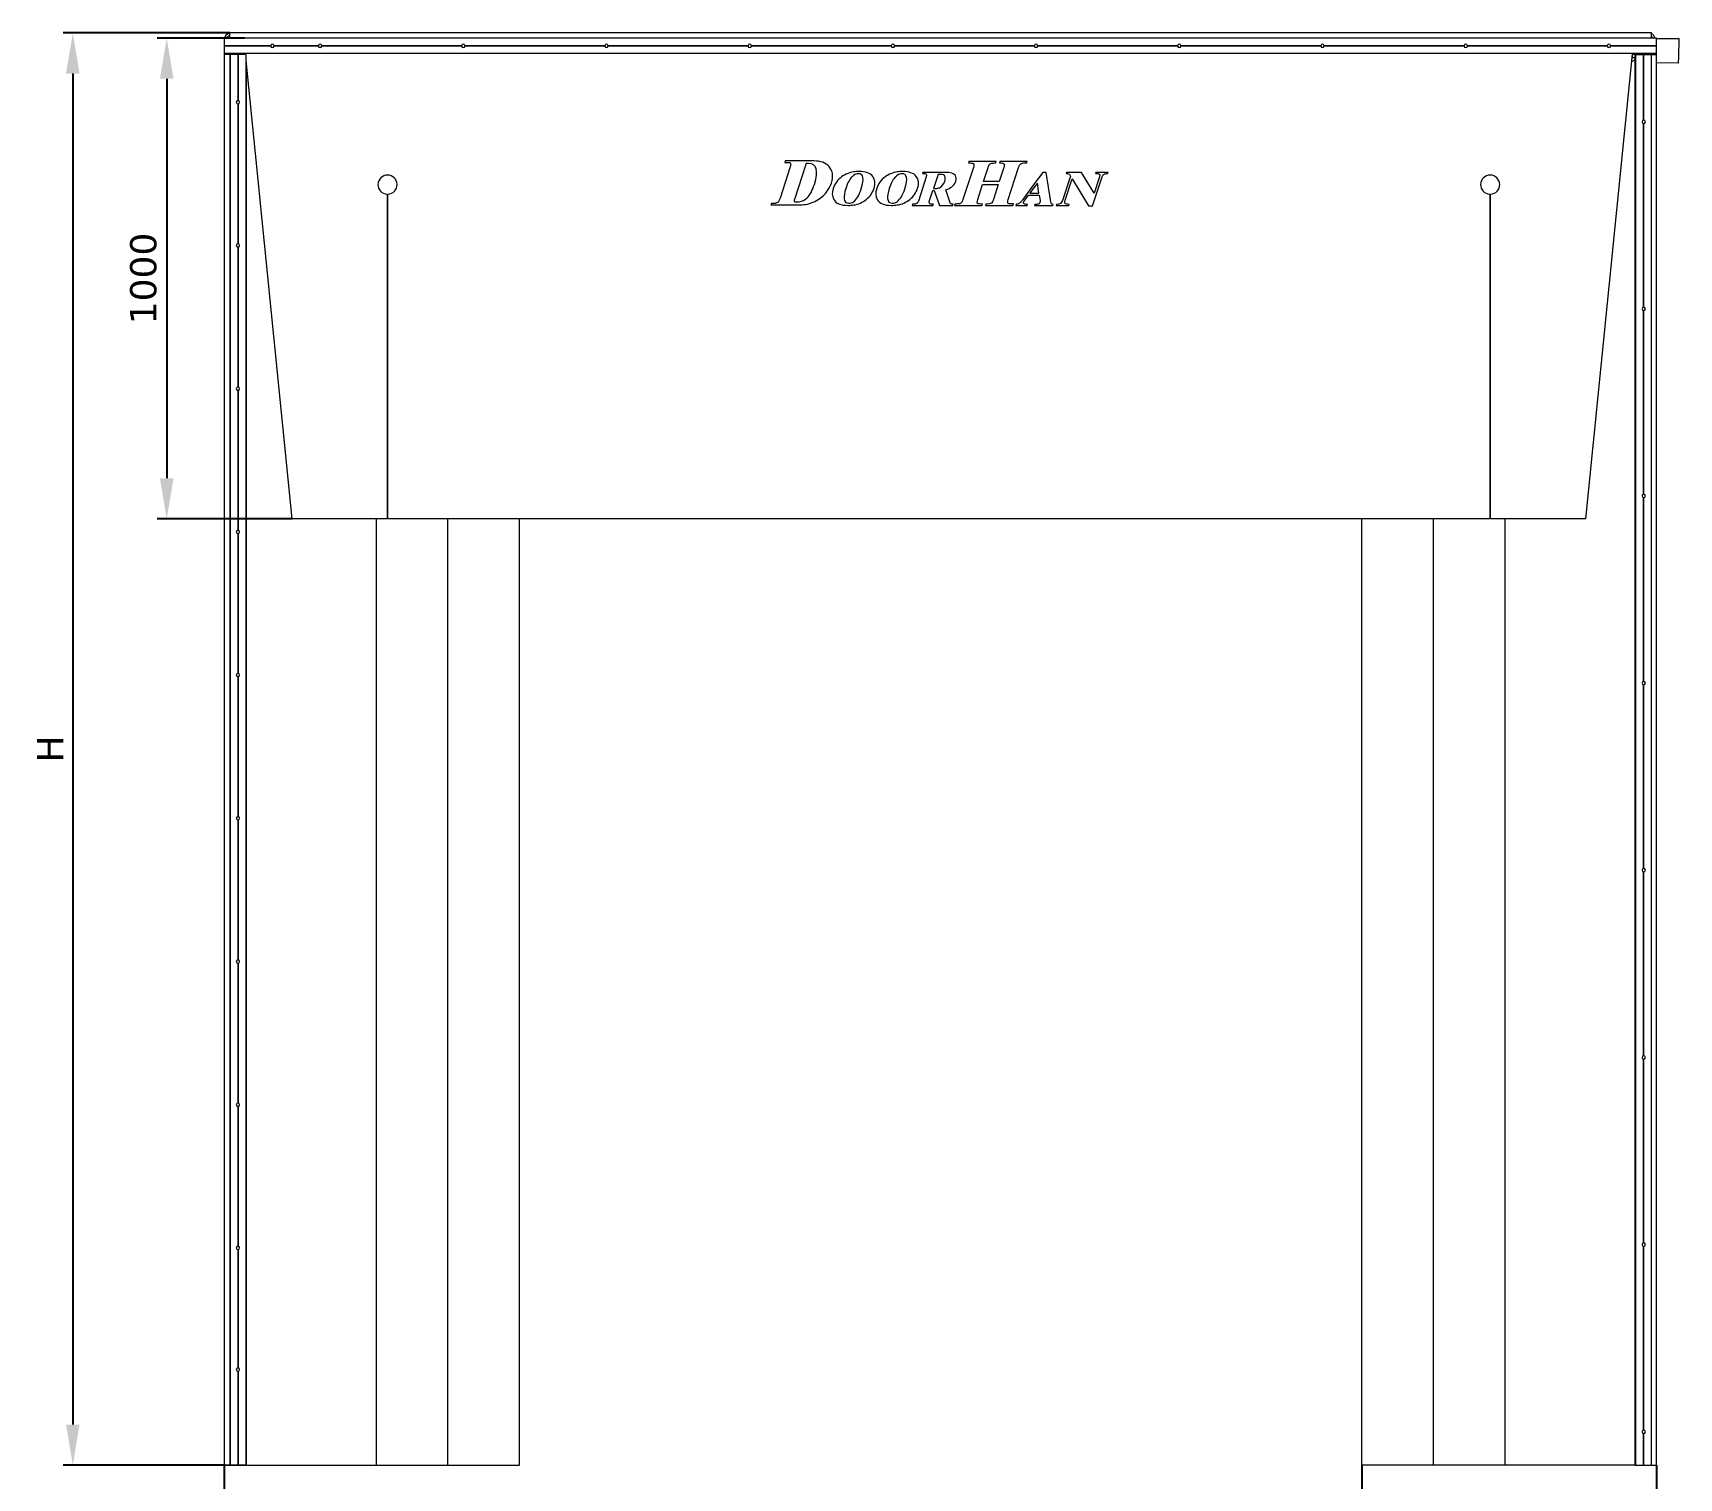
# Model space of a CAD drawing. Header units: millimetres. Extents: x 28932 to 35892, y -771 to 3945.
# Drawn here: x 28972 to 32421, y 783 to 3810 of the extents above; entities that cross this region are included whole.
import ezdxf

# ---------------------------------------------------------------- set-up
doc = ezdxf.new("R2010")
doc.units = ezdxf.units.MM
doc.linetypes.add('K5LT_BASIC', pattern=[0])
doc.layers.add('Системный слой', color=7, linetype='Continuous')
doc.styles.get("Standard").update_dxf_attribs({"font": 'verdana.TTF'})
doc.dimstyles.new('ISO-25', dxfattribs={"dimtxt": 80, "dimasz": 85, "dimexe": 20, "dimexo": 0, "dimgap": 20, "dimtad": 1, "dimtxsty": 'Standard', "dimcen": 2.5, "dimadec": 0, "dimazin": 0, "dimtfac": 1, "dimtmove": 0, "dimatfit": 3, "dimfxl": 1, "dimarcsym": 0})

# ---------------------------------------------------------------- blocks, each defined once
blk = doc.blocks.new('*D42')
at = {"color": 0, "lineweight": -2}
for p, q in [((29385.1, 3810.3), (29035.9, 3810.3)), ((29055.9, 3725.3), (29055.9, 895.3)), ((29373.1, 810.3), (29035.9, 810.3))]:
    blk.add_line(p, q, dxfattribs=at)
at = {"color": 0}
for points in [[(29070.1, 3725.3), (29041.7, 3725.3), (29055.9, 3810.3)], [(29041.7, 895.3), (29070.1, 895.3), (29055.9, 810.3)]]:
    blk.add_solid(points, dxfattribs=at)
at = {"layer": 'Defpoints', "color": 0}
for p in [(29385.1, 3810.3), (29055.9, 810.3), (29373.1, 810.3)]:
    blk.add_point(p, dxfattribs=at)
at = {"color": 0, "ltscale": 100, "insert": (29008.4, 2310.3), "char_height": 55, "attachment_point": 5, "rotation": 90}
blk.add_mtext('H', dxfattribs=at)
blk = doc.blocks.new('*D43')
at = {"color": 0, "lineweight": -2}
for p, q in [((29373.2, 810.3), (29373.2, 445.2)), ((32373.9, 810.3), (32373.9, 445.2)), ((29458.2, 465.2), (32288.9, 465.2))]:
    blk.add_line(p, q, dxfattribs=at)
at = {"color": 0}
for points in [[(29458.2, 479.4), (29458.2, 451), (29373.2, 465.2)], [(32288.9, 451), (32288.9, 479.4), (32373.9, 465.2)]]:
    blk.add_solid(points, dxfattribs=at)
at = {"layer": 'Defpoints', "color": 0}
for p in [(29373.2, 810.3), (32373.9, 810.3), (32373.9, 465.2)]:
    blk.add_point(p, dxfattribs=at)
at = {"color": 0, "ltscale": 100, "insert": (30873.6, 512.7), "char_height": 55, "attachment_point": 5}
blk.add_mtext('W', dxfattribs=at)
blk = doc.blocks.new('*D44')
at = {"color": 0, "lineweight": -2}
for p, q in [((31756.1, 810.3), (31756.1, 613.7)), ((32373.9, 810.3), (32373.9, 613.7)), ((32288.9, 633.7), (31841.1, 633.7))]:
    blk.add_line(p, q, dxfattribs=at)
at = {"color": 0}
for points in [[(31841.1, 647.8), (31841.1, 619.5), (31756.1, 633.7)], [(32288.9, 619.5), (32288.9, 647.8), (32373.9, 633.7)]]:
    blk.add_solid(points, dxfattribs=at)
at = {"layer": 'Defpoints', "color": 0}
for p in [(31756.1, 810.3), (32373.9, 810.3), (31756.1, 633.7)]:
    blk.add_point(p, dxfattribs=at)
at = {"color": 0, "ltscale": 100, "insert": (32065, 682.3), "char_height": 55, "attachment_point": 5}
blk.add_mtext('600', dxfattribs=at)
blk = doc.blocks.new('*D45')
at = {"color": 0, "lineweight": -2}
for p, q in [((29415.4, 3799.5), (29232.6, 3799.5)), ((29252.6, 3714.5), (29252.6, 2877.5)), ((29515.1, 2792.5), (29232.6, 2792.5))]:
    blk.add_line(p, q, dxfattribs=at)
at = {"color": 0}
for points in [[(29266.8, 3714.5), (29238.4, 3714.5), (29252.6, 3799.5)], [(29238.4, 2877.5), (29266.8, 2877.5), (29252.6, 2792.5)]]:
    blk.add_solid(points, dxfattribs=at)
at = {"layer": 'Defpoints', "color": 0}
for p in [(29415.4, 3799.5), (29252.6, 2792.5), (29515.1, 2792.5)]:
    blk.add_point(p, dxfattribs=at)
at = {"color": 0, "ltscale": 100, "insert": (29203.9, 3296), "char_height": 55, "attachment_point": 5, "rotation": 90}
blk.add_mtext('1000', dxfattribs=at)

msp = doc.modelspace()

# ---------------------------------------------------------------- linework, layer by layer
at = {"layer": 'Системный слой', "color": 5, "linetype": 'K5LT_BASIC', "lineweight": 20, "true_color": 0x0000ff}
for p, q in [((29373.232, 3798.352), (29373.232, 810.352)), ((32373.932, 3799.548), (29373.932, 3799.548)), ((29373.932, 3799.184), (29373.932, 3799.548)), ((29373.932, 3790.637), (29373.932, 3799.184)), ((29385.132, 3808.852), (29383.732, 3808.852)), ((29385.132, 3803.852), (29383.732, 3803.852)), ((29385.132, 3803.851), (29383.732, 3803.851)), ((32362.732, 3810.347), (29385.132, 3810.347)), ((32362.732, 3810.347), (29385.132, 3810.347)), ((29385.132, 3810.344), (29385.132, 3810.347)), ((32362.932, 3810.344), (29385.132, 3810.344)), ((29385.132, 3810.21), (29385.132, 3810.344)), ((32362.932, 3810.344), (29385.132, 3810.344)), ((29385.132, 3804.148), (29385.132, 3810.21)), ((29385.132, 3800.048), (29385.132, 3804.148)), ((29385.132, 3799.548), (29385.132, 3800.048)), ((32362.932, 3799.548), (29385.132, 3799.548)), ((32362.732, 3810.344), (32362.732, 3810.347)), ((32362.932, 3810.21), (32362.932, 3810.344)), ((32362.932, 3804.148), (32362.932, 3810.21)), ((32362.932, 3800.048), (32362.932, 3804.148)), ((32362.932, 3799.548), (32362.932, 3800.048)), ((32373.932, 3799.184), (32373.932, 3799.548)), ((32373.932, 3790.637), (32373.932, 3799.184)), ((32373.932, 3798.351), (32420.897, 3798.351)), ((32420.232, 3759.851), (32420.897, 3798.351)), ((29373.932, 3790.034), (29373.932, 3790.637)), ((29373.932, 3789.748), (29373.932, 3790.034)), ((29373.932, 3789.561), (29373.932, 3789.748)), ((29373.932, 3783.498), (29373.932, 3789.561)), ((29373.932, 3783.198), (29373.932, 3783.498)), ((29470.445, 3783.498), (29373.932, 3783.498)), ((29470.432, 3783.198), (29373.932, 3783.198)), ((29373.932, 3782.898), (29373.932, 3783.198)), ((29373.932, 3776.836), (29373.932, 3782.898)), ((29470.445, 3782.898), (29373.932, 3782.898)), ((29373.932, 3776.649), (29373.932, 3776.836)), ((29373.932, 3776.341), (29373.932, 3776.649)), ((29373.932, 3775.803), (29373.932, 3776.341)), ((29373.932, 3767.061), (29373.932, 3775.803)), ((29373.932, 3765.548), (29373.932, 3767.061)), ((32373.932, 3767.061), (29373.932, 3767.061)), ((29417.832, 3765.548), (29373.932, 3765.548)), ((29373.936, 810.348), (29373.936, 3765.148)), ((29374.07, 3765.148), (29373.936, 3765.148)), ((29380.132, 3765.148), (29374.07, 3765.148)), ((29378.232, 3765.148), (29378.232, 3765.548)), ((29384.232, 3765.148), (29380.132, 3765.148)), ((29384.732, 3765.148), (29384.232, 3765.148)), ((29384.732, 3765.148), (29384.732, 810.348)), ((29385.532, 3765.148), (29384.732, 3765.148)), ((29385.132, 3765.148), (29385.132, 3765.548)), ((29385.896, 3765.148), (29385.532, 3765.148)), ((29385.532, 3765.148), (29385.532, 810.348)), ((29394.443, 3765.148), (29385.896, 3765.148)), ((29391.732, 3765.348), (29391.732, 3765.148)), ((29392.212, 3765.148), (29391.732, 3765.348)), ((29395.046, 3765.148), (29394.443, 3765.148)), ((29395.332, 3765.148), (29395.046, 3765.148)), ((29395.519, 3765.148), (29395.332, 3765.148)), ((29401.582, 3765.148), (29395.519, 3765.148)), ((29401.582, 3765.148), (29401.582, 3668.635)), ((29401.882, 3765.148), (29401.582, 3765.148)), ((29401.882, 3765.148), (29401.882, 3668.648)), ((29402.182, 3765.148), (29401.882, 3765.148)), ((29402.182, 3765.148), (29402.182, 3668.635)), ((29408.244, 3765.148), (29402.182, 3765.148)), ((29408.431, 3765.148), (29408.244, 3765.148)), ((29408.739, 3765.148), (29408.431, 3765.148)), ((29409.277, 3765.148), (29408.739, 3765.148)), ((29418.019, 3765.148), (29409.277, 3765.148)), ((29417.872, 3765.148), (29417.832, 3765.548)), ((29418.019, 3765.148), (29418.019, 810.348)), ((29570.445, 3783.498), (29477.419, 3783.498)), ((29570.445, 3782.898), (29477.419, 3782.898)), ((29570.432, 3783.198), (29477.432, 3783.198)), ((29870.445, 3783.498), (29577.419, 3783.498)), ((29870.445, 3782.898), (29577.419, 3782.898)), ((29870.432, 3783.198), (29577.432, 3783.198)), ((30170.445, 3783.498), (29877.419, 3783.498)), ((30170.445, 3782.898), (29877.419, 3782.898)), ((30170.432, 3783.198), (29877.432, 3783.198)), ((30470.445, 3783.498), (30177.419, 3783.498)), ((30470.445, 3782.898), (30177.419, 3782.898)), ((30470.432, 3783.198), (30177.432, 3783.198)), ((30770.445, 3783.498), (30477.419, 3783.498)), ((30770.445, 3782.898), (30477.419, 3782.898)), ((30770.432, 3783.198), (30477.432, 3783.198)), ((31070.445, 3783.498), (30777.419, 3783.498)), ((31070.445, 3782.898), (30777.419, 3782.898)), ((31070.432, 3783.198), (30777.432, 3783.198)), ((31370.445, 3783.498), (31077.419, 3783.498)), ((31370.445, 3782.898), (31077.419, 3782.898)), ((31370.432, 3783.198), (31077.432, 3783.198)), ((31670.445, 3783.498), (31377.419, 3783.498)), ((31670.445, 3782.898), (31377.419, 3782.898)), ((31670.432, 3783.198), (31377.432, 3783.198)), ((31970.445, 3783.498), (31677.419, 3783.498)), ((31970.445, 3782.898), (31677.419, 3782.898)), ((31970.432, 3783.198), (31677.432, 3783.198)), ((32270.445, 3783.498), (31977.419, 3783.498)), ((32270.445, 3782.898), (31977.419, 3782.898)), ((32270.432, 3783.198), (31977.432, 3783.198)), ((32322.432, 3765.548), (32225.132, 2792.548)), ((32373.932, 3783.498), (32277.419, 3783.498)), ((32373.932, 3782.898), (32277.419, 3782.898)), ((32373.932, 3783.198), (32277.432, 3783.198)), ((32322.392, 3765.148), (32322.732, 3765.148)), ((32355.653, 3765.148), (32322.392, 3765.148)), ((32355.653, 3765.148), (32322.392, 3765.148)), ((32355.653, 3765.148), (32322.392, 3765.148)), ((32373.932, 3765.548), (32322.432, 3765.548)), ((32322.732, 3765.148), (32322.732, 3759.148)), ((32322.732, 3759.148), (32328.732, 3759.148)), ((32328.732, 3753.931), (32328.732, 3765.148)), ((32328.732, 3765.148), (32329.132, 3765.148)), ((32328.732, 3753.931), (32328.732, 3765.148)), ((32328.732, 3759.148), (32328.732, 3753.931)), ((32329.132, 3765.148), (32330.645, 3765.148)), ((32329.132, 810.348), (32329.132, 3765.148)), ((32330.645, 3765.148), (32339.387, 3765.148)), ((32330.645, 810.348), (32330.645, 3765.148)), ((32339.387, 3765.148), (32339.925, 3765.148)), ((32339.925, 3765.148), (32340.232, 3765.148)), ((32340.232, 3765.148), (32340.419, 3765.148)), ((32340.419, 3765.148), (32346.482, 3765.148)), ((32346.482, 3765.148), (32346.782, 3765.148)), ((32346.482, 3627.835), (32346.482, 3765.148)), ((32346.782, 3627.848), (32346.782, 3765.148)), ((32346.782, 3765.148), (32347.082, 3765.148)), ((32347.082, 3627.835), (32347.082, 3765.148)), ((32347.082, 3765.148), (32353.144, 3765.148)), ((32353.144, 3765.148), (32353.331, 3765.148)), ((32353.331, 3765.148), (32353.618, 3765.148)), ((32353.618, 3765.148), (32354.221, 3765.148)), ((32354.221, 3765.148), (32362.768, 3765.148)), ((32355.652, 3765.148), (32356.132, 3765.348)), ((32356.132, 3765.348), (32356.132, 3765.148)), ((32362.932, 3765.148), (32356.132, 3765.148)), ((32362.932, 3765.148), (32356.132, 3765.148)), ((32362.932, 3765.148), (32356.132, 3765.148)), ((32362.768, 3765.148), (32363.132, 3765.148)), ((32362.932, 3765.148), (32362.932, 3765.548)), ((32363.132, 3765.148), (32363.632, 3765.148)), ((32363.132, 810.348), (32363.132, 3765.148)), ((32363.132, 810.348), (32363.132, 3765.148)), ((32363.632, 3765.148), (32367.732, 3765.148)), ((32365.232, 3765.548), (32365.232, 3765.148)), ((32367.732, 3765.148), (32373.794, 3765.148)), ((32370.232, 3765.148), (32370.232, 3765.548)), ((32373.794, 3765.148), (32373.928, 3765.148)), ((32373.928, 810.348), (32373.928, 3765.148)), ((32373.932, 3790.034), (32373.932, 3790.637)), ((32373.932, 3789.748), (32373.932, 3790.034)), ((32373.932, 3789.561), (32373.932, 3789.748)), ((32373.932, 3783.498), (32373.932, 3789.561)), ((32373.932, 3783.198), (32373.932, 3783.498)), ((32373.932, 3782.898), (32373.932, 3783.198)), ((32373.932, 3776.836), (32373.932, 3782.898)), ((32373.932, 3776.649), (32373.932, 3776.836)), ((32373.932, 3776.341), (32373.932, 3776.649)), ((32373.932, 3775.803), (32373.932, 3776.341)), ((32373.932, 3767.061), (32373.932, 3775.803)), ((32373.932, 3765.548), (32373.932, 3767.061)), ((32420.007, 3746.853), (32420.232, 3759.851)), ((32420.016, 3747.353), (32420.232, 3759.851)), ((29515.132, 2792.548), (29419.132, 3752.548)), ((29419.532, 810.348), (29419.532, 3748.548)), ((32320.946, 3750.687), (32329.132, 3754.098)), ((32420.007, 3746.853), (32373.928, 3747.65)), ((29401.582, 3661.661), (29401.582, 3368.635)), ((29401.882, 3661.648), (29401.882, 3368.648)), ((29402.182, 3661.661), (29402.182, 3368.635)), ((32346.482, 3235.835), (32346.482, 3620.861)), ((32346.782, 3235.848), (32346.782, 3620.848)), ((32347.082, 3235.835), (32347.082, 3620.861)), ((30558.72, 3529.628), (30537.428, 3464.012)), ((30548.51, 3542.241), (30547.579, 3539.193)), ((30608.405, 3542.241), (30548.51, 3542.241)), ((30590.777, 3532.616), (30568.269, 3463.412)), ((30591.978, 3536.858), (30590.777, 3532.616)), ((30597.354, 3536.858), (30591.978, 3536.858)), ((30836.289, 3518.217), (30835.674, 3516.137)), ((30883.617, 3518.217), (30836.289, 3518.217)), ((30942.476, 3528.435), (30920.554, 3461.625)), ((30933.137, 3540.995), (30932.281, 3538.022)), ((30932.281, 3538.022), (30935.554, 3538.022)), ((30990.374, 3540.995), (30933.137, 3540.995)), ((30963.993, 3499.343), (30973.332, 3528.435)), ((30986.515, 3538.022), (30989.518, 3538.022)), ((30989.518, 3538.022), (30990.374, 3540.995)), ((31006.26, 3528.435), (30996.726, 3499.343)), ((30997.867, 3540.995), (30996.981, 3538.022)), ((31055.405, 3540.995), (30997.867, 3540.995)), ((31015.555, 3461.625), (31037.146, 3528.435)), ((31050.645, 3538.022), (31054.234, 3538.022)), ((31054.234, 3538.022), (31055.405, 3540.995)), ((31087.897, 3518.217), (31070.195, 3494.275)), ((31094.789, 3518.217), (31087.897, 3518.217)), ((31104.985, 3456.527), (31094.789, 3518.217)), ((31137.733, 3518.217), (31137.192, 3515.852)), ((31169.249, 3518.217), (31137.733, 3518.217)), ((31195.301, 3474.778), (31169.249, 3518.217)), ((31199.159, 3518.217), (31198.319, 3515.852)), ((31224.64, 3518.217), (31199.159, 3518.217)), ((31223.754, 3515.852), (31224.64, 3518.217)), ((30843.782, 3508.96), (30827.28, 3458.036)), ((30868.617, 3514.088), (30859.067, 3484.681)), ((30859.067, 3484.681), (30863.857, 3484.681)), ((30874.277, 3514.088), (30868.617, 3514.088)), ((30951.755, 3461.625), (30961.951, 3493.052)), ((30961.951, 3493.052), (30994.594, 3493.052)), ((30996.726, 3499.343), (30963.993, 3499.343)), ((30994.594, 3493.052), (30984.413, 3461.625)), ((31070.195, 3494.275), (31046.246, 3461.625)), ((31070.195, 3487.391), (31060.915, 3474.778)), ((31076.486, 3495.439), (31070.195, 3487.391)), ((31079.504, 3474.778), (31076.486, 3495.439)), ((31145.871, 3510.469), (31129.084, 3459.208)), ((31134.775, 3459.831), (31149.174, 3504.463)), ((31144.339, 3512.842), (31145.871, 3510.469)), ((31149.174, 3504.463), (31149.444, 3504.463)), ((31149.444, 3504.463), (31183.619, 3447.819)), ((31192.298, 3447.819), (31212.072, 3508.622)), ((31206.652, 3508.96), (31195.616, 3474.778)), ((29714.132, 3472.573), (29714.132, 2792.548)), ((29716.132, 2792.548), (29716.132, 3472.573)), ((30519.44, 3452.909), (30518.509, 3449.921)), ((30518.509, 3449.921), (30576.378, 3449.921)), ((30815.028, 3451.407), (30814.382, 3449.012)), ((30814.382, 3449.012), (30857.821, 3449.012)), ((30817.746, 3451.407), (30815.028, 3451.407)), ((30850.929, 3459.493), (30857.821, 3480.469)), ((30857.821, 3480.469), (30860.524, 3480.469)), ((30857.821, 3449.012), (30858.737, 3451.407)), ((30860.524, 3480.469), (30871.259, 3449.012)), ((30871.259, 3449.012), (30899.503, 3449.012)), ((30893.181, 3456.242), (30885.148, 3481.978)), ((30899.503, 3449.012), (30900.088, 3451.407)), ((30904.383, 3452), (30903.182, 3449.012)), ((30903.182, 3449.012), (30960.464, 3449.012)), ((30960.464, 3449.012), (30961.35, 3452)), ((30969.128, 3452), (30967.942, 3449.012)), ((30967.942, 3449.012), (31025.45, 3449.012)), ((31026.366, 3452), (31023.062, 3452)), ((31025.45, 3449.012), (31026.366, 3452)), ((31031.846, 3451.114), (31031.26, 3449.012)), ((31031.26, 3449.012), (31054.939, 3449.012)), ((31050.134, 3460.116), (31057.927, 3470.589)), ((31054.939, 3449.012), (31055.825, 3451.114)), ((31057.927, 3470.589), (31080.135, 3470.589)), ((31060.915, 3474.778), (31079.504, 3474.778)), ((31071.051, 3451.114), (31070.48, 3449.012)), ((31070.48, 3449.012), (31109.159, 3449.012)), ((31080.135, 3470.589), (31082.192, 3459.208)), ((31109.159, 3449.012), (31109.729, 3451.114)), ((31116.501, 3451.114), (31115.871, 3449.012)), ((31115.871, 3449.012), (31142.252, 3449.012)), ((31142.252, 3449.012), (31142.838, 3451.114)), ((31195.616, 3474.778), (31195.301, 3474.778)), ((32024.132, 3472.573), (32024.132, 2792.548)), ((32026.132, 2792.548), (32026.132, 3472.573)), ((31183.619, 3447.819), (31192.298, 3447.819)), ((29401.582, 3361.661), (29401.582, 3068.635)), ((29401.882, 3361.648), (29401.882, 3068.648)), ((29402.182, 3361.661), (29402.182, 3068.635)), ((32346.482, 2843.835), (32346.482, 3228.861)), ((32346.782, 2843.848), (32346.782, 3228.848)), ((32347.082, 2843.835), (32347.082, 3228.861)), ((29401.582, 3061.661), (29401.582, 2768.635)), ((29401.882, 3061.648), (29401.882, 2768.648)), ((29402.182, 3061.661), (29402.182, 2768.635)), ((32346.482, 2451.835), (32346.482, 2836.861)), ((32346.782, 2451.848), (32346.782, 2836.848)), ((32347.082, 2451.835), (32347.082, 2836.861)), ((29401.582, 2761.661), (29401.582, 2468.635)), ((29401.882, 2761.648), (29401.882, 2468.648)), ((29402.182, 2761.661), (29402.182, 2468.635)), ((29714.132, 2792.548), (29515.132, 2792.548)), ((29691.732, 2792.548), (29691.732, 810.348)), ((32024.132, 2792.548), (29716.132, 2792.548)), ((29841.732, 810.348), (29841.732, 2792.548)), ((29991.732, 810.348), (29991.732, 2792.548)), ((31756.132, 810.348), (31756.132, 2792.548)), ((31906.132, 810.348), (31906.132, 2792.548)), ((32225.132, 2792.548), (32026.132, 2792.548)), ((32056.132, 2792.548), (32056.132, 810.348)), ((29401.582, 2461.661), (29401.582, 2168.635)), ((29401.882, 2461.648), (29401.882, 2168.648)), ((29402.182, 2461.661), (29402.182, 2168.635)), ((32346.482, 2059.835), (32346.482, 2444.861)), ((32346.782, 2059.848), (32346.782, 2444.848)), ((32347.082, 2059.835), (32347.082, 2444.861)), ((29401.582, 2161.661), (29401.582, 1868.635)), ((29401.882, 2161.648), (29401.882, 1868.648)), ((29402.182, 2161.661), (29402.182, 1868.635)), ((32346.482, 1667.835), (32346.482, 2052.861)), ((32346.782, 1667.848), (32346.782, 2052.848)), ((32347.082, 1667.835), (32347.082, 2052.861)), ((29401.582, 1861.661), (29401.582, 1568.635)), ((29401.882, 1861.648), (29401.882, 1568.648)), ((29402.182, 1861.661), (29402.182, 1568.635)), ((32346.482, 1275.835), (32346.482, 1660.861)), ((32346.782, 1275.848), (32346.782, 1660.848)), ((32347.082, 1275.835), (32347.082, 1660.861)), ((29401.582, 1561.661), (29401.582, 1268.635)), ((29401.882, 1561.648), (29401.882, 1268.648)), ((29402.182, 1561.661), (29402.182, 1268.635)), ((29401.582, 1261.661), (29401.582, 1013.835)), ((29401.882, 1261.648), (29401.882, 1013.848)), ((29402.182, 1261.661), (29402.182, 1013.835)), ((32346.482, 883.835), (32346.482, 1268.861)), ((32346.782, 883.848), (32346.782, 1268.848)), ((32347.082, 883.835), (32347.082, 1268.861)), ((29401.582, 1006.861), (29401.582, 810.348)), ((29401.882, 1006.848), (29401.882, 810.348)), ((29402.182, 1006.861), (29402.182, 810.348)), ((32346.482, 810.348), (32346.482, 876.861)), ((32346.782, 810.348), (32346.782, 876.848)), ((32347.082, 810.348), (32347.082, 876.861)), ((29373.232, 810.352), (29373.232, 810.351)), ((29373.936, 810.352), (29373.232, 810.352)), ((29373.232, 810.351), (29373.936, 810.351)), ((29373.732, 810.351), (29373.732, 810.352)), ((29373.732, 810.352), (29373.936, 810.352)), ((29373.936, 810.352), (29373.732, 810.352)), ((29373.732, 810.352), (29373.936, 810.352)), ((29373.936, 810.351), (29373.732, 810.351)), ((29373.936, 810.351), (29373.732, 810.351)), ((29373.732, 810.351), (29373.936, 810.351)), ((29373.832, 810.352), (29373.936, 810.352)), ((29373.832, 810.352), (29373.832, 810.351)), ((29373.936, 810.352), (29373.832, 810.352)), ((29373.832, 810.351), (29373.936, 810.351)), ((29373.936, 810.351), (29373.832, 810.351)), ((29373.936, 810.348), (29373.936, 810.351)), ((29374.07, 810.348), (29373.936, 810.348)), ((29373.936, 810.348), (29375.802, 810.348)), ((29375.802, 810.348), (29373.936, 810.348)), ((29373.936, 810.348), (29374.07, 810.348)), ((29374.07, 810.348), (29383.632, 810.348)), ((29380.132, 810.348), (29374.07, 810.348)), ((29375.802, 810.348), (29385.132, 810.348)), ((29385.132, 810.348), (29375.802, 810.348)), ((29384.232, 810.348), (29380.132, 810.348)), ((29383.632, 810.348), (29385.132, 810.348)), ((29384.732, 810.348), (29384.232, 810.348)), ((29386.932, 810.348), (29384.732, 810.348)), ((29385.132, 810.348), (29385.432, 810.348)), ((29385.132, 810.348), (29386.132, 810.348)), ((29385.432, 810.348), (29385.132, 810.348)), ((29385.532, 810.348), (29385.732, 810.348)), ((29385.896, 810.348), (29385.532, 810.348)), ((29385.732, 810.348), (29388.232, 810.348)), ((29394.443, 810.348), (29385.896, 810.348)), ((29386.132, 810.348), (29388.132, 810.348)), ((29386.732, 810.348), (29387.232, 810.348)), ((29390.732, 810.348), (29386.732, 810.348)), ((29387.432, 810.348), (29386.932, 810.348)), ((29387.232, 810.348), (29387.432, 810.348)), ((29387.532, 810.348), (29387.732, 810.348)), ((29387.732, 810.348), (29387.532, 810.348)), ((29387.732, 810.348), (29390.532, 810.348)), ((29388.232, 810.348), (29387.732, 810.348)), ((29388.132, 810.348), (29389.132, 810.348)), ((29389.132, 810.348), (29390.132, 810.348)), ((29390.532, 810.348), (29390.032, 810.348)), ((29390.032, 810.348), (29390.232, 810.348)), ((29390.532, 810.348), (29390.032, 810.348)), ((29390.032, 810.348), (29392.532, 810.348)), ((29390.132, 810.348), (29414.132, 810.348)), ((29390.232, 810.348), (29390.732, 810.348)), ((29391.232, 810.348), (29390.532, 810.348)), ((29390.732, 810.348), (29390.532, 810.348)), ((29390.532, 810.348), (29390.732, 810.348)), ((29391.732, 810.348), (29391.232, 810.348)), ((29391.732, 810.348), (29691.732, 810.348)), ((29391.732, 810.348), (29691.732, 810.348)), ((29391.932, 810.348), (29391.732, 810.348)), ((29397.232, 810.348), (29391.932, 810.348)), ((29392.532, 810.348), (29396.632, 810.348)), ((29395.046, 810.348), (29394.443, 810.348)), ((29395.332, 810.348), (29395.046, 810.348)), ((29395.519, 810.348), (29395.332, 810.348)), ((29401.582, 810.348), (29395.519, 810.348)), ((29396.632, 810.348), (29397.632, 810.348)), ((29398.232, 810.348), (29397.232, 810.348)), ((29397.632, 810.348), (29405.332, 810.348)), ((29405.932, 810.348), (29398.232, 810.348)), ((29401.882, 810.348), (29401.582, 810.348)), ((29402.182, 810.348), (29401.882, 810.348)), ((29408.244, 810.348), (29402.182, 810.348)), ((29405.332, 810.348), (29406.332, 810.348)), ((29406.932, 810.348), (29405.932, 810.348)), ((29406.332, 810.348), (29414.032, 810.348)), ((29414.632, 810.348), (29406.932, 810.348)), ((29408.431, 810.348), (29408.244, 810.348)), ((29408.739, 810.348), (29408.431, 810.348)), ((29409.277, 810.348), (29408.739, 810.348)), ((29418.019, 810.348), (29409.277, 810.348)), ((29414.032, 810.348), (29415.032, 810.348)), ((29414.132, 810.348), (29415.132, 810.348)), ((29415.632, 810.348), (29414.632, 810.348)), ((29415.032, 810.348), (29417.782, 810.348)), ((29415.132, 810.348), (29416.132, 810.348)), ((29417.132, 810.348), (29415.632, 810.348)), ((29416.132, 810.348), (29418.132, 810.348)), ((29419.132, 810.348), (29417.132, 810.348)), ((29417.782, 810.348), (29419.532, 810.348)), ((29419.532, 810.348), (29418.019, 810.348)), ((29418.132, 810.348), (29419.132, 810.348)), ((29419.132, 810.348), (29418.832, 810.348)), ((29418.832, 810.348), (29419.132, 810.348)), ((29691.732, 810.348), (29841.732, 810.348)), ((29691.732, 810.348), (29841.732, 810.348)), ((29841.732, 810.348), (29991.732, 810.348)), ((29841.732, 810.348), (29991.732, 810.348)), ((31906.132, 810.348), (31756.132, 810.348)), ((32056.132, 810.348), (31906.132, 810.348)), ((32329.132, 810.348), (32056.132, 810.348)), ((32329.132, 810.348), (32330.645, 810.348)), ((32330.645, 810.348), (32339.387, 810.348)), ((32339.387, 810.348), (32339.925, 810.348)), ((32339.925, 810.348), (32340.232, 810.348)), ((32340.232, 810.348), (32340.419, 810.348)), ((32340.419, 810.348), (32346.482, 810.348)), ((32346.482, 810.348), (32346.782, 810.348)), ((32346.782, 810.348), (32347.082, 810.348)), ((32347.082, 810.348), (32353.144, 810.348)), ((32353.144, 810.348), (32353.331, 810.348)), ((32353.331, 810.348), (32353.618, 810.348)), ((32353.618, 810.348), (32354.221, 810.348)), ((32354.221, 810.348), (32362.768, 810.348)), ((32362.768, 810.348), (32363.132, 810.348)), ((32363.132, 810.348), (32363.632, 810.348)), ((32363.632, 810.348), (32367.732, 810.348)), ((32367.732, 810.348), (32373.794, 810.348)), ((32373.794, 810.348), (32373.928, 810.348))]:
    msp.add_line(p, q, dxfattribs=at)
for centre, radius, start, end in [((29383.732, 3798.352), 10.5, 90, 180), ((29383.732, 3798.352), 5.5, 90, 167.434148), ((29383.732, 3798.351), 5.5, 90, 167.430834), ((32359.732, 3798.352), 10.5, 6.54369, 72.25616), ((32359.732, 3798.352), 5.5, 12.565852, 54.421474), ((32359.732, 3798.351), 5.5, 12.569166, 54.421474), ((29473.932, 3783.198), 3.5, 4.9171, 175.0829), ((29473.932, 3783.198), 3.5, 184.9171, 270), ((29473.932, 3783.198), 3.5, 270, 355.0829), ((29573.932, 3783.198), 3.5, 4.9171, 175.0829), ((29573.932, 3783.198), 3.5, 184.9171, 270), ((29573.932, 3783.198), 3.5, 270, 355.0829), ((29873.932, 3783.198), 3.5, 4.9171, 175.0829), ((29873.932, 3783.198), 3.5, 184.9171, 270), ((29873.932, 3783.198), 3.5, 270, 355.0829), ((30173.932, 3783.198), 3.5, 4.9171, 175.0829), ((30173.932, 3783.198), 3.5, 184.9171, 270), ((30173.932, 3783.198), 3.5, 270, 355.0829), ((30473.932, 3783.198), 3.5, 4.9171, 175.0829), ((30473.932, 3783.198), 3.5, 184.9171, 270), ((30473.932, 3783.198), 3.5, 270, 355.0829), ((30773.932, 3783.198), 3.5, 4.9171, 175.0829), ((30773.932, 3783.198), 3.5, 184.9171, 270), ((30773.932, 3783.198), 3.5, 270, 355.0829), ((31073.932, 3783.198), 3.5, 4.9171, 175.0829), ((31073.932, 3783.198), 3.5, 184.9171, 270), ((31073.932, 3783.198), 3.5, 270, 355.0829), ((31373.932, 3783.198), 3.5, 4.9171, 175.0829), ((31373.932, 3783.198), 3.5, 184.9171, 270), ((31373.932, 3783.198), 3.5, 270, 355.0829), ((31673.932, 3783.198), 3.5, 4.9171, 175.0829), ((31673.932, 3783.198), 3.5, 184.9171, 270), ((31673.932, 3783.198), 3.5, 270, 355.0829), ((31973.932, 3783.198), 3.5, 4.9171, 175.0829), ((31973.932, 3783.198), 3.5, 184.9171, 270), ((31973.932, 3783.198), 3.5, 270, 355.0829), ((32273.932, 3783.198), 3.5, 4.9171, 175.0829), ((32273.932, 3783.198), 3.5, 184.9171, 270), ((32273.932, 3783.198), 3.5, 270, 355.0829), ((29401.882, 3665.148), 3.5, 94.9171, 265.0829), ((29401.882, 3665.148), 3.5, 0, 85.0829), ((29401.882, 3665.148), 3.5, 274.9171, 0), ((32346.782, 3624.348), 3.5, 94.9171, 180), ((32346.782, 3624.348), 3.5, 180, 265.0829), ((32346.782, 3624.348), 3.5, 90, 94.9171), ((32346.782, 3624.348), 3.5, 85.0829, 90), ((32346.782, 3624.348), 3.5, 274.9171, 85.0829), ((32346.782, 3624.348), 3.5, 265.0829, 270), ((32346.782, 3624.348), 3.5, 270, 274.9171), ((29715.132, 3492.548), 20, 272.865984, 267.134016), ((32025.132, 3492.548), 20, 272.865984, 267.134016), ((29401.882, 3365.148), 3.5, 94.9171, 265.0829), ((29401.882, 3365.148), 3.5, 0, 85.0829), ((29401.882, 3365.148), 3.5, 274.9171, 0), ((32346.782, 3232.348), 3.5, 94.9171, 180), ((32346.782, 3232.348), 3.5, 180, 265.0829), ((32346.782, 3232.348), 3.5, 90, 94.9171), ((32346.782, 3232.348), 3.5, 265.0829, 270), ((32346.782, 3232.348), 3.5, 85.0829, 90), ((32346.782, 3232.348), 3.5, 270, 274.9171), ((32346.782, 3232.348), 3.5, 274.9171, 85.0829), ((29401.882, 3065.148), 3.5, 94.9171, 265.0829), ((29401.882, 3065.148), 3.5, 0, 85.0829), ((29401.882, 3065.148), 3.5, 274.9171, 0), ((32346.782, 2840.348), 3.5, 94.9171, 180), ((32346.782, 2840.348), 3.5, 180, 265.0829), ((32346.782, 2840.348), 3.5, 90, 94.9171), ((32346.782, 2840.348), 3.5, 265.0829, 270), ((32346.782, 2840.348), 3.5, 85.0829, 90), ((32346.782, 2840.348), 3.5, 270, 274.9171), ((32346.782, 2840.348), 3.5, 274.9171, 85.0829), ((29401.882, 2765.148), 3.5, 94.9171, 265.0829), ((29401.882, 2765.148), 3.5, 0, 85.0829), ((29401.882, 2765.148), 3.5, 274.9171, 0), ((29401.882, 2465.148), 3.5, 94.9171, 265.0829), ((29401.882, 2465.148), 3.5, 0, 85.0829), ((29401.882, 2465.148), 3.5, 274.9171, 0), ((32346.782, 2448.348), 3.5, 94.9171, 180), ((32346.782, 2448.348), 3.5, 90, 94.9171), ((32346.782, 2448.348), 3.5, 85.0829, 90), ((32346.782, 2448.348), 3.5, 274.9171, 85.0829), ((32346.782, 2448.348), 3.5, 180, 265.0829), ((32346.782, 2448.348), 3.5, 265.0829, 270), ((32346.782, 2448.348), 3.5, 270, 274.9171), ((29401.882, 2165.148), 3.5, 94.9171, 265.0829), ((29401.882, 2165.148), 3.5, 0, 85.0829), ((29401.882, 2165.148), 3.5, 274.9171, 0), ((32346.782, 2056.348), 3.5, 94.9171, 180), ((32346.782, 2056.348), 3.5, 180, 265.0829), ((32346.782, 2056.348), 3.5, 90, 94.9171), ((32346.782, 2056.348), 3.5, 265.0829, 270), ((32346.782, 2056.348), 3.5, 85.0829, 90), ((32346.782, 2056.348), 3.5, 270, 274.9171), ((32346.782, 2056.348), 3.5, 274.9171, 85.0829), ((29401.882, 1865.148), 3.5, 94.9171, 265.0829), ((29401.882, 1865.148), 3.5, 0, 85.0829), ((29401.882, 1865.148), 3.5, 274.9171, 0), ((32346.782, 1664.348), 3.5, 94.9171, 180), ((32346.782, 1664.348), 3.5, 180, 265.0829), ((32346.782, 1664.348), 3.5, 90, 94.9171), ((32346.782, 1664.348), 3.5, 265.0829, 270), ((32346.782, 1664.348), 3.5, 85.0829, 90), ((32346.782, 1664.348), 3.5, 270, 274.9171), ((32346.782, 1664.348), 3.5, 274.9171, 85.0829), ((29401.882, 1565.148), 3.5, 94.9171, 265.0829), ((29401.882, 1565.148), 3.5, 0, 85.0829), ((29401.882, 1565.148), 3.5, 274.9171, 0), ((29401.882, 1265.148), 3.5, 94.9171, 265.0829), ((29401.882, 1265.148), 3.5, 0, 85.0829), ((29401.882, 1265.148), 3.5, 274.9171, 0), ((32346.782, 1272.348), 3.5, 94.9171, 180), ((32346.782, 1272.348), 3.5, 180, 265.0829), ((32346.782, 1272.348), 3.5, 90, 94.9171), ((32346.782, 1272.348), 3.5, 265.0829, 270), ((32346.782, 1272.348), 3.5, 85.0829, 90), ((32346.782, 1272.348), 3.5, 270, 274.9171), ((32346.782, 1272.348), 3.5, 274.9171, 85.0829), ((29401.882, 1010.348), 3.5, 94.9171, 265.0829), ((29401.882, 1010.348), 3.5, 0, 85.0829), ((29401.882, 1010.348), 3.5, 274.9171, 0), ((32346.782, 880.348), 3.5, 94.9171, 180), ((32346.782, 880.348), 3.5, 180, 265.0829), ((32346.782, 880.348), 3.5, 90, 94.9171), ((32346.782, 880.348), 3.5, 265.0829, 270), ((32346.782, 880.348), 3.5, 85.0829, 90), ((32346.782, 880.348), 3.5, 270, 274.9171), ((32346.782, 880.348), 3.5, 274.9171, 85.0829)]:
    msp.add_arc(centre, radius, start, end, dxfattribs=at)
for centre, major_axis, start_param, end_param in [((29473.932, 3783.198), (0, 3.5), 1.48497674, 1.57079633), ((29473.932, 3783.198), (3.5, 0), 3.14159265, 3.22741224), ((29473.932, 3783.198), (0, 3.5), 4.71238898, 4.79820857), ((29473.932, 3783.198), (3.5, 0), 6.19736572, 6.28318531), ((29573.932, 3783.198), (0, 3.5), 1.48497674, 1.57079633), ((29573.932, 3783.198), (3.5, 0), 3.14159265, 3.22741224), ((29573.932, 3783.198), (0, 3.5), 4.71238898, 4.79820857), ((29573.932, 3783.198), (3.5, 0), 6.19736572, 6.28318531), ((29873.932, 3783.198), (0, 3.5), 1.48497674, 1.57079633), ((29873.932, 3783.198), (3.5, 0), 3.14159265, 3.22741224), ((29873.932, 3783.198), (0, 3.5), 4.71238898, 4.79820857), ((29873.932, 3783.198), (3.5, 0), 6.19736572, 6.28318531), ((30173.932, 3783.198), (0, 3.5), 1.48497674, 1.57079633), ((30173.932, 3783.198), (3.5, 0), 3.14159265, 3.22741224), ((30173.932, 3783.198), (0, 3.5), 4.71238898, 4.79820857), ((30173.932, 3783.198), (3.5, 0), 6.19736572, 6.28318531), ((30473.932, 3783.198), (0, 3.5), 1.48497674, 1.57079633), ((30473.932, 3783.198), (3.5, 0), 3.14159265, 3.22741224), ((30473.932, 3783.198), (0, 3.5), 4.71238898, 4.79820857), ((30473.932, 3783.198), (3.5, 0), 6.19736572, 6.28318531), ((30773.932, 3783.198), (0, 3.5), 1.48497674, 1.57079633), ((30773.932, 3783.198), (3.5, 0), 3.14159265, 3.22741224), ((30773.932, 3783.198), (0, 3.5), 4.71238898, 4.79820857), ((30773.932, 3783.198), (3.5, 0), 6.19736572, 6.28318531), ((31073.932, 3783.198), (0, 3.5), 1.48497674, 1.57079633), ((31073.932, 3783.198), (3.5, 0), 3.14159265, 3.22741224), ((31073.932, 3783.198), (0, 3.5), 4.71238898, 4.79820857), ((31073.932, 3783.198), (3.5, 0), 6.19736572, 6.28318531), ((31373.932, 3783.198), (0, 3.5), 1.48497674, 1.57079633), ((31373.932, 3783.198), (3.5, 0), 3.14159265, 3.22741224), ((31373.932, 3783.198), (0, 3.5), 4.71238898, 4.79820857), ((31373.932, 3783.198), (3.5, 0), 6.19736572, 6.28318531), ((31673.932, 3783.198), (0, 3.5), 1.48497674, 1.57079633), ((31673.932, 3783.198), (3.5, 0), 3.14159265, 3.22741224), ((31673.932, 3783.198), (0, 3.5), 4.71238898, 4.79820857), ((31673.932, 3783.198), (3.5, 0), 6.19736572, 6.28318531), ((31973.932, 3783.198), (0, 3.5), 1.48497674, 1.57079633), ((31973.932, 3783.198), (3.5, 0), 3.14159265, 3.22741224), ((31973.932, 3783.198), (0, 3.5), 4.71238898, 4.79820857), ((31973.932, 3783.198), (3.5, 0), 6.19736572, 6.28318531), ((32273.932, 3783.198), (0, 3.5), 1.48497674, 1.57079633), ((32273.932, 3783.198), (3.5, 0), 3.14159265, 3.22741224), ((32273.932, 3783.198), (0, 3.5), 4.71238898, 4.79820857), ((32273.932, 3783.198), (3.5, 0), 6.19736572, 6.28318531), ((29401.882, 3665.148), (-2.475, 2.475), 5.49778714, 5.58360673), ((29401.882, 3665.148), (-2.475, 2.475), 2.2703749, 2.35619449), ((29401.882, 3665.148), (2.475, 2.475), 0.69957857, 0.78539816), ((29401.882, 3665.148), (2.475, 2.475), 3.92699082, 4.01281041), ((29401.882, 3365.148), (-2.475, 2.475), 5.49778714, 5.58360673), ((29401.882, 3365.148), (-2.475, 2.475), 2.2703749, 2.35619449), ((29401.882, 3365.148), (2.475, 2.475), 0.69957857, 0.78539816), ((29401.882, 3365.148), (2.475, 2.475), 3.92699082, 4.01281041), ((29401.882, 3065.148), (-2.475, 2.475), 5.49778714, 5.58360673), ((29401.882, 3065.148), (-2.475, 2.475), 2.2703749, 2.35619449), ((29401.882, 3065.148), (2.475, 2.475), 0.69957857, 0.78539816), ((29401.882, 3065.148), (2.475, 2.475), 3.92699082, 4.01281041), ((29401.882, 2765.148), (-2.475, 2.475), 5.49778714, 5.58360673), ((29401.882, 2765.148), (-2.475, 2.475), 2.2703749, 2.35619449), ((29401.882, 2765.148), (2.475, 2.475), 0.69957857, 0.78539816), ((29401.882, 2765.148), (2.475, 2.475), 3.92699082, 4.01281041), ((29401.882, 2465.148), (-2.475, 2.475), 5.49778714, 5.58360673), ((29401.882, 2465.148), (-2.475, 2.475), 2.2703749, 2.35619449), ((29401.882, 2465.148), (2.475, 2.475), 0.69957857, 0.78539816), ((29401.882, 2465.148), (2.475, 2.475), 3.92699082, 4.01281041), ((29401.882, 2165.148), (-2.475, 2.475), 5.49778714, 5.58360673), ((29401.882, 2165.148), (-2.475, 2.475), 2.2703749, 2.35619449), ((29401.882, 2165.148), (2.475, 2.475), 0.69957857, 0.78539816), ((29401.882, 2165.148), (2.475, 2.475), 3.92699082, 4.01281041), ((29401.882, 1865.148), (-2.475, 2.475), 5.49778714, 5.58360673), ((29401.882, 1865.148), (2.475, 2.475), 0.69957857, 0.78539816), ((29401.882, 1865.148), (-2.475, 2.475), 2.2703749, 2.35619449), ((29401.882, 1865.148), (2.475, 2.475), 3.92699082, 4.01281041), ((29401.882, 1565.148), (-2.475, 2.475), 5.49778714, 5.58360673), ((29401.882, 1565.148), (-2.475, 2.475), 2.2703749, 2.35619449), ((29401.882, 1565.148), (2.475, 2.475), 0.69957857, 0.78539816), ((29401.882, 1565.148), (2.475, 2.475), 3.92699082, 4.01281041), ((29401.882, 1265.148), (-2.475, 2.475), 5.49778714, 5.58360673), ((29401.882, 1265.148), (-2.475, 2.475), 2.2703749, 2.35619449), ((29401.882, 1265.148), (2.475, 2.475), 0.69957857, 0.78539816), ((29401.882, 1265.148), (2.475, 2.475), 3.92699082, 4.01281041), ((29401.882, 1010.348), (-2.475, 2.475), 5.49778714, 5.58360673), ((29401.882, 1010.348), (-2.475, 2.475), 2.2703749, 2.35619449), ((29401.882, 1010.348), (2.475, 2.475), 0.69957857, 0.78539816), ((29401.882, 1010.348), (2.475, 2.475), 3.92699082, 4.01281041)]:
    msp.add_ellipse(centre, major_axis=major_axis, ratio=0.99999947, start_param=start_param, end_param=end_param, dxfattribs=at)
for points in [[(30547.579, 3539.193), (30553.915, 3539.478), (30557.759, 3538.908), (30559.005, 3538.022)], [(30559.005, 3538.022), (30560.176, 3537.091), (30560.176, 3534.133), (30558.72, 3529.628)], [(30609.321, 3493.052), (30618.57, 3522.136), (30614.696, 3536.858), (30597.354, 3536.858)], [(30640.147, 3530.484), (30633, 3538.292), (30622.504, 3542.241), (30608.405, 3542.241)], [(30645.012, 3495.754), (30649.771, 3510.469), (30647.955, 3522.136), (30640.147, 3530.484)], [(30691.619, 3519.148), (30682.294, 3517.646), (30673.916, 3514.343), (30666.408, 3508.96)], [(30703.015, 3520.034), (30699.081, 3520.034), (30695.207, 3519.726), (30691.619, 3519.148)], [(30731.739, 3509.538), (30726.364, 3516.761), (30716.784, 3520.034), (30703.015, 3520.034)], [(30782.85, 3519.148), (30773.541, 3517.646), (30765.148, 3514.343), (30757.655, 3508.96)], [(30794.232, 3520.034), (30790.343, 3520.034), (30786.439, 3519.726), (30782.85, 3519.148)], [(30822.986, 3509.538), (30817.58, 3516.761), (30808.046, 3520.034), (30794.232, 3520.034)], [(30904.833, 3511.64), (30901.605, 3516.137), (30894.713, 3518.217), (30883.617, 3518.217)], [(30935.554, 3538.022), (30940.074, 3538.022), (30942.476, 3537.091), (30943.332, 3535.92)], [(30943.332, 3535.92), (30943.978, 3534.726), (30943.647, 3532.023), (30942.476, 3528.435)], [(30973.332, 3528.435), (30974.503, 3532.023), (30976.065, 3534.726), (30977.536, 3535.92)], [(30977.536, 3535.92), (30978.993, 3537.091), (30982.011, 3538.022), (30986.515, 3538.022)], [(30996.981, 3538.022), (31002.386, 3538.022), (31005.645, 3537.436), (31006.576, 3536.49)], [(31006.576, 3536.49), (31007.777, 3535.319), (31007.462, 3532.616), (31006.26, 3528.435)], [(31037.146, 3528.435), (31038.348, 3532.023), (31039.849, 3534.726), (31041.906, 3536.235)], [(31041.906, 3536.235), (31043.753, 3537.436), (31046.696, 3538.022), (31050.645, 3538.022)], [(30594.05, 3464.921), (30600.056, 3470.874), (30605.102, 3480.184), (30609.321, 3493.052)], [(30620.957, 3463.727), (30632.684, 3472.098), (30640.492, 3482.601), (30645.012, 3495.754)], [(30648.75, 3484.681), (30645.762, 3475.709), (30646.363, 3468.202), (30649.952, 3461.625)], [(30666.408, 3508.96), (30657.729, 3502.361), (30651.738, 3494.275), (30648.75, 3484.681)], [(30675.117, 3484.681), (30672.414, 3475.964), (30671.198, 3469.08), (30671.528, 3463.727)], [(30686.784, 3507.429), (30682.294, 3502.361), (30678.42, 3494.538), (30675.117, 3484.681)], [(30691.619, 3511.956), (30690.117, 3510.754), (30688.315, 3509.223), (30686.784, 3507.429)], [(30701.529, 3515.514), (30698.18, 3515.514), (30694.877, 3514.343), (30691.619, 3511.956)], [(30691.619, 3456.79), (30697.88, 3461.625), (30703.27, 3470.589), (30707.775, 3484.058)], [(30707.775, 3484.058), (30714.367, 3505.011), (30712.58, 3515.514), (30701.529, 3515.514)], [(30717.985, 3461.625), (30726.048, 3467.916), (30731.424, 3475.709), (30734.412, 3485.019)], [(30734.412, 3485.019), (30737.745, 3494.868), (30736.799, 3503.247), (30731.739, 3509.538)], [(30739.997, 3484.681), (30736.964, 3475.709), (30737.61, 3468.202), (30741.229, 3461.625)], [(30757.655, 3508.96), (30749.021, 3502.361), (30743.015, 3494.275), (30739.997, 3484.681)], [(30766.334, 3484.681), (30763.661, 3475.964), (30762.49, 3469.08), (30762.745, 3463.727)], [(30778.046, 3507.429), (30773.541, 3502.361), (30769.667, 3494.538), (30766.334, 3484.681)], [(30782.85, 3511.956), (30781.349, 3510.754), (30779.547, 3509.223), (30778.046, 3507.429)], [(30792.745, 3515.514), (30789.397, 3515.514), (30786.154, 3514.343), (30782.85, 3511.956)], [(30782.85, 3456.79), (30789.112, 3461.625), (30794.502, 3470.589), (30799.022, 3484.058)], [(30799.022, 3484.058), (30805.628, 3505.011), (30803.797, 3515.514), (30792.745, 3515.514)], [(30809.202, 3461.625), (30817.295, 3467.916), (30822.671, 3475.709), (30825.613, 3485.019)], [(30825.613, 3485.019), (30828.962, 3494.868), (30828.031, 3503.247), (30822.986, 3509.538)], [(30835.674, 3516.137), (30839.863, 3516.453), (30842.536, 3515.852), (30843.782, 3514.658)], [(30843.782, 3514.658), (30844.638, 3513.742), (30844.638, 3511.64), (30843.782, 3508.96)], [(30863.857, 3484.681), (30866.845, 3484.681), (30869.262, 3485.274), (30871.259, 3486.19)], [(30871.259, 3486.19), (30876.725, 3488.269), (30880.314, 3492.766), (30882.416, 3499.688)], [(30883.016, 3509.846), (30881.53, 3512.842), (30878.782, 3514.088), (30874.277, 3514.088)], [(30882.416, 3499.688), (30883.872, 3504.178), (30883.872, 3507.451), (30883.016, 3509.846)], [(30885.148, 3481.978), (30894.983, 3485.019), (30901.605, 3490.064), (30904.833, 3497.549)], [(30905.479, 3499.343), (30906.965, 3504.778), (30906.965, 3508.622), (30904.833, 3511.64)], [(30904.833, 3497.549), (30904.833, 3498.142), (30905.194, 3498.772), (30905.479, 3499.343)], [(31137.192, 3515.852), (31139.58, 3515.852), (31141.036, 3515.514), (31141.982, 3515.274)], [(31141.982, 3515.274), (31142.838, 3514.966), (31143.769, 3514.088), (31144.339, 3512.842)], [(31198.319, 3515.852), (31205.466, 3516.137), (31208.439, 3513.742), (31206.652, 3508.96)], [(31212.072, 3508.622), (31212.973, 3511.04), (31214.19, 3513.149), (31215.961, 3514.088)], [(31215.961, 3514.088), (31217.808, 3515.274), (31220.481, 3515.852), (31223.754, 3515.852)], [(30532.594, 3455.334), (30529.891, 3453.517), (30525.732, 3452.623), (30519.44, 3452.909)], [(30537.428, 3464.012), (30535.927, 3459.793), (30534.395, 3456.79), (30532.594, 3455.334)], [(30568.269, 3463.412), (30567.354, 3460.709), (30567.068, 3458.922), (30567.354, 3458.036)], [(30567.354, 3458.036), (30568.014, 3456.79), (30569.771, 3456.242), (30572.474, 3456.242)], [(30572.474, 3456.242), (30579.396, 3456.242), (30585.657, 3458.036), (30590.777, 3462.196)], [(30576.378, 3449.921), (30581.423, 3449.921), (30586.258, 3450.499), (30590.777, 3451.114)], [(30590.777, 3462.196), (30591.978, 3463.104), (30593.149, 3464.012), (30594.05, 3464.921)], [(30590.777, 3451.114), (30602.114, 3452.909), (30611.993, 3457.105), (30620.957, 3463.727)], [(30649.952, 3461.625), (30654.711, 3453.224), (30664.561, 3449.012), (30679.907, 3449.012)], [(30671.528, 3463.727), (30672.099, 3457.105), (30675.402, 3453.517), (30681.378, 3453.517)], [(30679.907, 3449.012), (30683.826, 3449.012), (30687.67, 3449.328), (30691.619, 3449.921)], [(30681.378, 3453.517), (30684.997, 3453.517), (30688.315, 3454.733), (30691.619, 3456.79)], [(30691.619, 3449.921), (30701.769, 3451.407), (30710.508, 3455.334), (30717.985, 3461.625)], [(30741.229, 3461.625), (30746.003, 3453.224), (30755.868, 3449.012), (30771.154, 3449.012)], [(30762.745, 3463.727), (30763.346, 3457.105), (30766.619, 3453.517), (30772.655, 3453.517)], [(30771.154, 3449.012), (30775.058, 3449.012), (30778.901, 3449.328), (30782.85, 3449.921)], [(30772.655, 3453.517), (30776.274, 3453.517), (30779.547, 3454.733), (30782.85, 3456.79)], [(30782.85, 3449.921), (30793.031, 3451.407), (30801.724, 3455.334), (30809.202, 3461.625)], [(30823.692, 3452.909), (30822.175, 3452), (30820.418, 3451.407), (30817.746, 3451.407)], [(30827.28, 3458.036), (30826.334, 3455.619), (30825.148, 3453.817), (30823.692, 3452.909)], [(30850.328, 3453.517), (30849.758, 3454.395), (30850.043, 3456.527), (30850.929, 3459.493)], [(30858.737, 3451.407), (30854.217, 3451.114), (30851.274, 3451.715), (30850.328, 3453.517)], [(30900.088, 3451.407), (30896.515, 3451.407), (30894.082, 3452.909), (30893.181, 3456.242)], [(30909.503, 3452), (30908.001, 3452), (30906.2, 3451.715), (30904.383, 3452)], [(30915.794, 3453.224), (30914.263, 3452.623), (30912.521, 3452.346), (30909.503, 3452)], [(30920.554, 3461.625), (30919.413, 3457.105), (30917.566, 3454.395), (30915.794, 3453.224)], [(30951.125, 3453.224), (30949.954, 3454.395), (30950.239, 3457.105), (30951.755, 3461.625)], [(30961.35, 3452), (30955.629, 3451.715), (30952.371, 3452.346), (30951.125, 3453.224)], [(30979.654, 3453.517), (30977.807, 3452.346), (30974.158, 3451.715), (30969.128, 3452)], [(30984.413, 3461.625), (30983.242, 3457.436), (30981.41, 3454.733), (30979.654, 3453.517)], [(31014.669, 3454.102), (31014.068, 3455.334), (31014.308, 3457.721), (31015.555, 3461.625)], [(31023.062, 3452), (31018.257, 3452), (31015.284, 3452.623), (31014.669, 3454.102)], [(31038.678, 3453.517), (31036.966, 3452), (31034.519, 3451.407), (31031.846, 3451.114)], [(31044.459, 3459.493), (31042.041, 3456.527), (31040.24, 3454.395), (31038.678, 3453.517)], [(31046.246, 3461.625), (31045.63, 3461.024), (31045.029, 3460.116), (31044.459, 3459.493)], [(31048.678, 3452.346), (31047.417, 3452.909), (31047.161, 3454.102), (31047.732, 3456.242)], [(31047.732, 3456.242), (31048.017, 3457.105), (31048.903, 3458.292), (31050.134, 3460.116)], [(31055.825, 3451.114), (31052.237, 3451.114), (31049.834, 3451.407), (31048.678, 3452.346)], [(31077.087, 3451.407), (31076.201, 3451.407), (31074.099, 3451.114), (31071.051, 3451.114)], [(31081.891, 3454.733), (31081.306, 3452.909), (31079.789, 3452), (31077.087, 3451.407)], [(31082.192, 3459.208), (31082.462, 3457.436), (31082.462, 3455.904), (31081.891, 3454.733)], [(31106.441, 3452.346), (31105.871, 3452.623), (31105.24, 3454.102), (31104.985, 3456.527)], [(31109.729, 3451.114), (31107.883, 3451.407), (31106.771, 3451.715), (31106.441, 3452.346)], [(31129.084, 3459.208), (31127.567, 3454.102), (31123.393, 3451.407), (31116.501, 3451.114)], [(31134.775, 3453.224), (31133.859, 3454.395), (31133.573, 3456.527), (31134.775, 3459.831)], [(31142.838, 3451.114), (31138.649, 3451.407), (31135.976, 3452), (31134.775, 3453.224)]]:
    msp.add_open_spline(points, degree=3, dxfattribs=at)

# ---------------------------------------------------------------- dimensions: what is measured, and where the dimension line sits
for base, p1, p2, text, override, picture, middle in [((29055.902, 810.348), (29385.132, 3810.344), (29373.098, 810.348), 'H', {"dimtxt": 55}, '*D42', (29008.402, 2310.346)), ((29252.59, 2792.548), (29415.381, 3799.548), (29515.132, 2792.548), '1000', {"dimtxt": 55, "dimlfac": 1, "dimtxsty": 'Standard', "dimsah": 1, "dimtolj": 0}, '*D45', (29203.935, 3296.048))]:
    dim = msp.add_linear_dim(base=base, p1=p1, p2=p2, angle=90, text=text, dimstyle='ISO-25', override=override)
    dim.commit()
    dim.dimension.update_dxf_attribs({"geometry": picture, "text_midpoint": middle})
for base, p1, p2, text, picture, middle in [((32373.928, 465.2), (29373.232, 810.348), (32373.928, 810.348), 'W', '*D43', (30873.58, 512.7)), ((31756.132, 633.661), (32373.928, 810.348), (31756.132, 810.348), '600', '*D44', (32065.03, 682.316))]:
    dim = msp.add_linear_dim(base=base, p1=p1, p2=p2, text=text, dimstyle='ISO-25', override={"dimtxt": 55})
    dim.commit()
    dim.dimension.update_dxf_attribs({"geometry": picture, "text_midpoint": middle})

doc.saveas('drawing.dxf')
